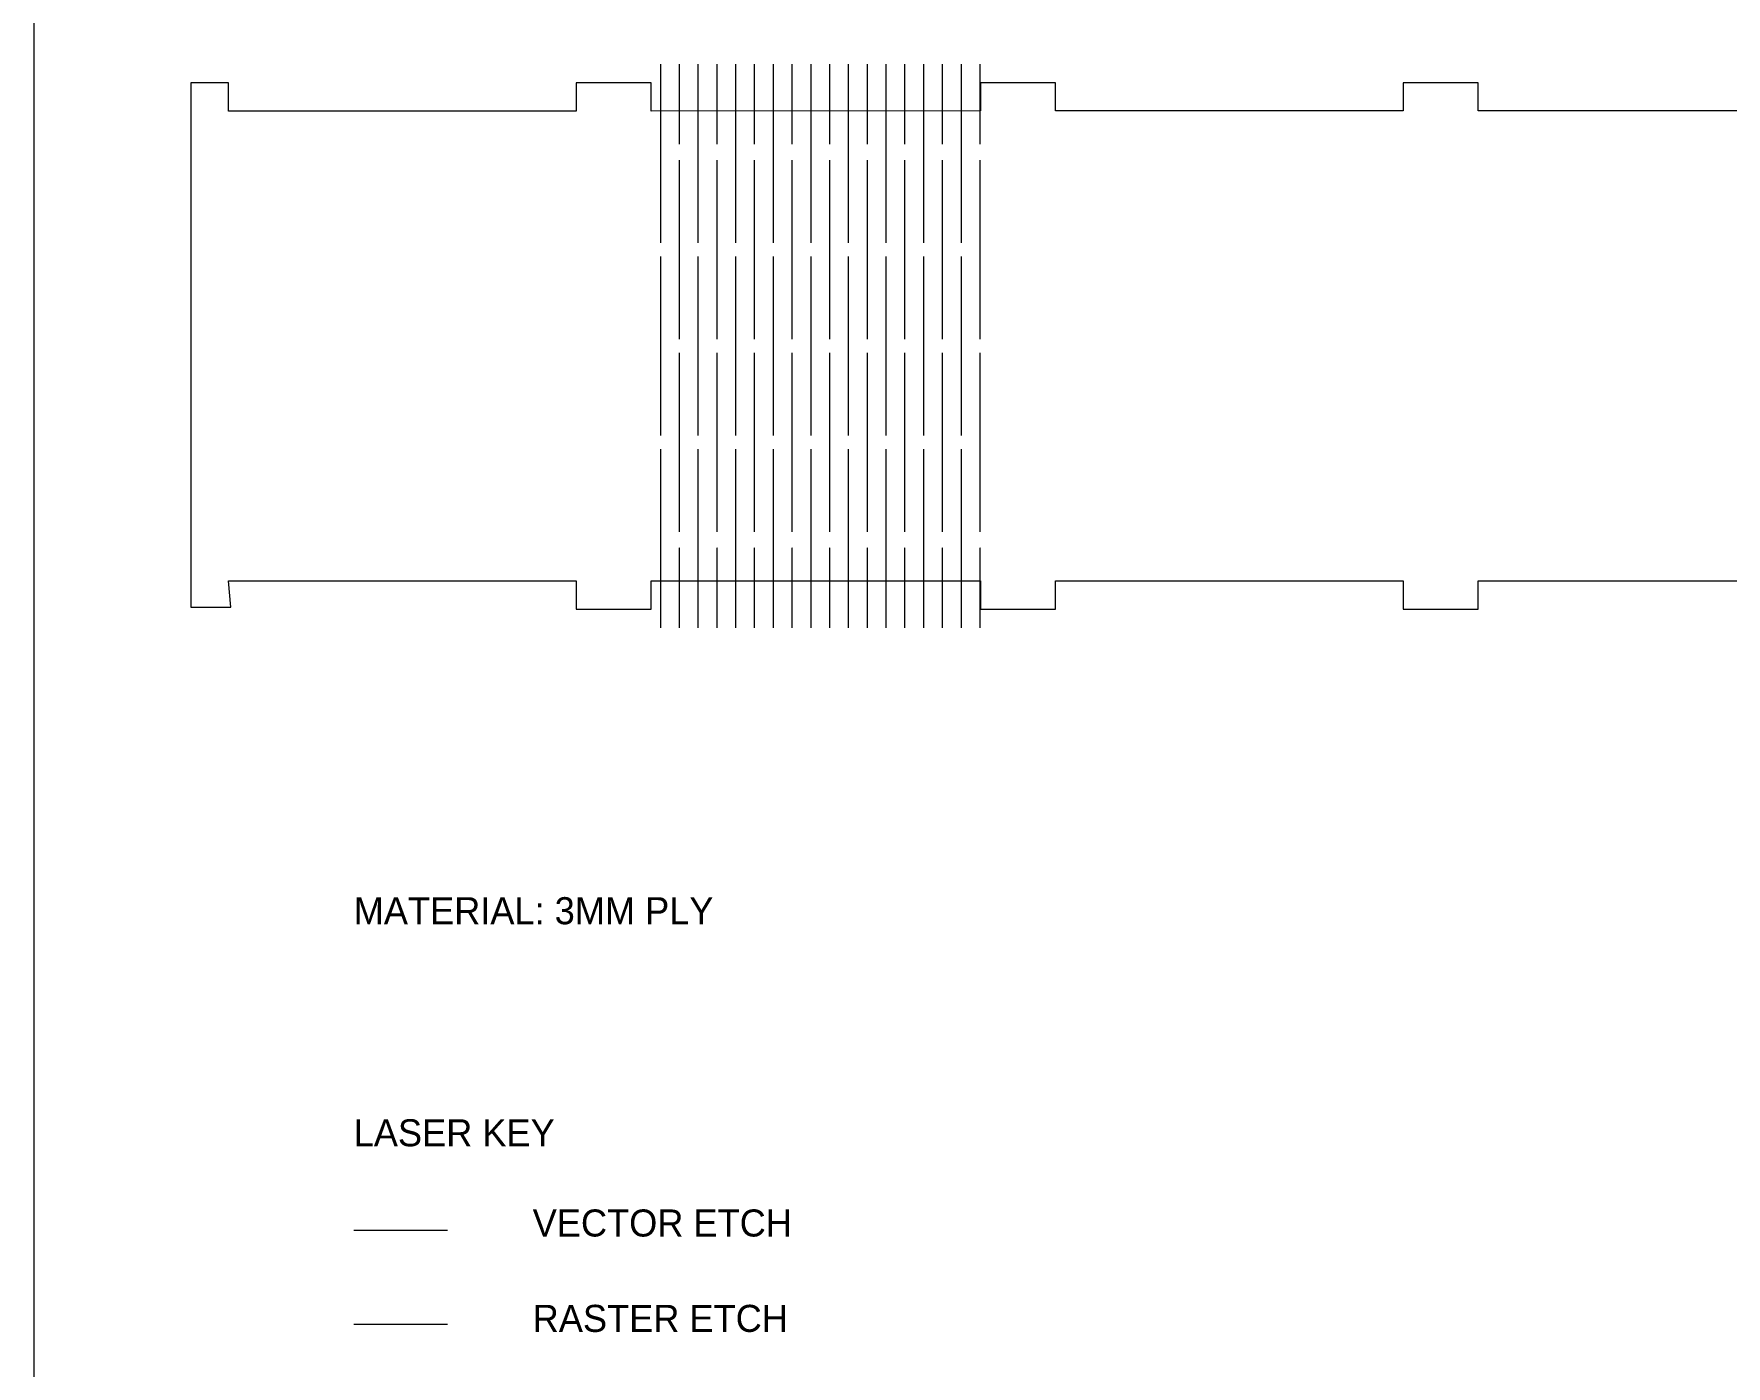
# Model space of a CAD drawing. Header units: inches. Extents: x 15 to 785, y -665 to -15.
# Drawn here: x 15 to 195.1, y -337.8 to -196 of the extents above; entities that cross this region are included whole.
import ezdxf

# ---------------------------------------------------------------- set-up
doc = ezdxf.new("R2010")
doc.units = ezdxf.units.IN
doc.header["$MEASUREMENT"] = 0
doc.layers.add('Layer 1', color=7, linetype='Continuous')

# ---------------------------------------------------------------- blocks, each defined once
blk = doc.blocks.new('block 2')
at = {"layer": 'Layer 1', "color": 179, "lineweight": 9, "true_color": 0x231f20}
blk.add_open_spline([(785, -570), (785, -578.28), (778.28, -585), (770, -585), (770, -585), (30, -585), (30, -585), (21.72, -585), (15, -578.28), (15, -570), (15, -570), (15, -30), (15, -30), (15, -21.72), (21.72, -15), (30, -15), (30, -15), (770, -15), (770, -15), (778.28, -15), (785, -21.72), (785, -30), (785, -30), (785, -570), (785, -570)], degree=3, knots=[0, 0, 0, 0, 1, 1, 1, 2, 2, 2, 3, 3, 3, 4, 4, 4, 5, 5, 5, 6, 6, 6, 7, 7, 7, 8, 8, 8, 8], dxfattribs=at)

msp = doc.modelspace()

# ---------------------------------------------------------------- linework, layer by layer
at = {"layer": 'Layer 1', "color": 225, "lineweight": 9, "true_color": 0xa54686}
for points in [[(81.71, -218.25), (81.71, -199.23)], [(83.71, -207.74), (83.71, -199.23)], [(85.71, -218.25), (85.71, -199.23)], [(87.71, -207.74), (87.71, -199.23)], [(89.71, -218.25), (89.71, -199.23)], [(91.71, -207.74), (91.71, -199.23)], [(93.71, -218.25), (93.71, -199.23)], [(95.71, -207.74), (95.71, -199.23)], [(97.71, -218.25), (97.71, -199.23)], [(99.71, -207.74), (99.71, -199.23)], [(101.71, -218.25), (101.71, -199.23)], [(103.71, -207.74), (103.71, -199.23)], [(105.71, -218.25), (105.71, -199.23)], [(107.71, -207.74), (107.71, -199.23)], [(109.71, -218.25), (109.71, -199.23)], [(111.71, -207.74), (111.71, -199.23)], [(113.71, -218.25), (113.71, -199.23)], [(115.71, -207.74), (115.71, -199.23)], [(83.71, -228.49), (83.71, -209.46)], [(87.71, -228.49), (87.71, -209.46)], [(91.71, -228.49), (91.71, -209.46)], [(95.71, -228.49), (95.71, -209.46)], [(99.71, -228.49), (99.71, -209.46)], [(103.71, -228.49), (103.71, -209.46)], [(107.71, -228.49), (107.71, -209.46)], [(111.71, -228.49), (111.71, -209.46)], [(115.71, -228.49), (115.71, -209.46)], [(81.71, -238.74), (81.71, -219.71)], [(85.71, -238.74), (85.71, -219.71)], [(89.71, -238.74), (89.71, -219.71)], [(93.71, -238.74), (93.71, -219.71)], [(97.71, -238.74), (97.71, -219.71)], [(101.71, -238.74), (101.71, -219.71)], [(105.71, -238.74), (105.71, -219.71)], [(109.71, -238.74), (109.71, -219.71)], [(113.71, -238.74), (113.71, -219.71)], [(83.71, -248.99), (83.71, -229.96)], [(87.71, -248.99), (87.71, -229.96)], [(91.71, -248.99), (91.71, -229.96)], [(95.71, -248.99), (95.71, -229.96)], [(99.71, -248.99), (99.71, -229.96)], [(103.71, -248.99), (103.71, -229.96)], [(107.71, -248.99), (107.71, -229.96)], [(111.71, -248.99), (111.71, -229.96)], [(115.71, -248.99), (115.71, -229.96)], [(81.71, -259.23), (81.71, -240.2)], [(81.71, -240.4), (81.71, -240.4)], [(85.71, -259.23), (85.71, -240.2)], [(85.71, -240.4), (85.71, -240.4)], [(89.71, -259.23), (89.71, -240.2)], [(89.71, -240.4), (89.71, -240.4)], [(93.71, -259.23), (93.71, -240.2)], [(93.71, -240.4), (93.71, -240.4)], [(97.71, -259.23), (97.71, -240.2)], [(97.71, -240.4), (97.71, -240.4)], [(101.71, -259.23), (101.71, -240.2)], [(101.71, -240.4), (101.71, -240.4)], [(105.71, -259.23), (105.71, -240.2)], [(105.71, -240.4), (105.71, -240.4)], [(109.71, -259.23), (109.71, -240.2)], [(109.71, -240.4), (109.71, -240.4)], [(113.71, -259.23), (113.71, -240.2)], [(113.71, -240.4), (113.71, -240.4)], [(83.71, -250.66), (83.71, -250.66)], [(83.71, -259.22), (83.71, -250.71)], [(87.71, -250.66), (87.71, -250.66)], [(87.71, -259.22), (87.71, -250.71)], [(91.71, -250.66), (91.71, -250.66)], [(91.71, -259.22), (91.71, -250.71)], [(95.71, -250.66), (95.71, -250.66)], [(95.71, -259.22), (95.71, -250.71)], [(99.71, -250.66), (99.71, -250.66)], [(99.71, -259.22), (99.71, -250.71)], [(103.71, -250.66), (103.71, -250.66)], [(103.71, -259.22), (103.71, -250.71)], [(107.71, -250.66), (107.71, -250.66)], [(107.71, -259.22), (107.71, -250.71)], [(111.71, -250.66), (111.71, -250.66)], [(111.71, -259.22), (111.71, -250.71)], [(115.71, -250.66), (115.71, -250.66)], [(115.71, -259.22), (115.71, -250.71)]]:
    msp.add_lwpolyline(points, dxfattribs=at)
at = {"layer": 'Layer 1', "color": 179, "lineweight": 9, "true_color": 0x231f20}
msp.add_lwpolyline([(205.71, -204.22), (168.72, -204.22), (168.72, -201.22), (160.72, -201.22), (160.72, -204.22), (123.73, -204.22), (123.73, -201.22), (115.74, -201.22), (115.74, -204.22), (80.71, -204.23), (80.71, -201.23), (72.71, -201.23), (72.71, -204.23), (35.72, -204.23), (35.72, -201.23), (31.72, -201.23), (31.72, -257.02), (35.95, -257.02), (35.72, -254.23), (72.71, -254.23), (72.71, -257.23), (80.71, -257.23), (80.71, -254.23), (115.73, -254.22), (115.73, -257.22), (123.73, -257.22), (123.73, -254.22), (160.72, -254.22), (160.72, -257.22), (168.72, -257.22), (168.72, -254.22), (205.71, -254.22)], dxfattribs=at)
at = {"layer": 'Layer 1', "color": 30, "lineweight": 9, "true_color": 0xf7911d}
msp.add_lwpolyline([(49.04, -323.32), (59.04, -323.32)], dxfattribs=at)
at = {"layer": 'Layer 1', "color": 93, "lineweight": 9, "true_color": 0x52b847}
msp.add_lwpolyline([(49.04, -333.32), (59.04, -333.32)], dxfattribs=at)

# ---------------------------------------------------------------- block references
at = {"layer": 'Layer 1'}
msp.add_blockref('block 2', (0, 0), dxfattribs=at)

# ---------------------------------------------------------------- texts
at = {"layer": 'Layer 1', "color": 179, "true_color": 0x231f20, "char_height": 2.8787, "attachment_point": 7}
for s, insert in [('\\fEng_HelvLine Normal|b0|i0|c0|p34;\\W1;MATERIAL: 3MM PLY', (49.04, -290.8)), ('\\fEng_HelvLine Normal|b0|i0|c0|p34;\\W1;LASER KEY', (49.04, -314.43)), ('\\fEng_HelvLine Normal|b0|i0|c0|p34;\\W1;VECTOR ETCH', (68.09, -324.03)), ('\\fEng_HelvLine Normal|b0|i0|c0|p34;\\W1;RASTER ETCH', (68.09, -334.18))]:
    msp.add_mtext(s, dxfattribs=dict(at, insert=insert))

doc.saveas('drawing.dxf')
